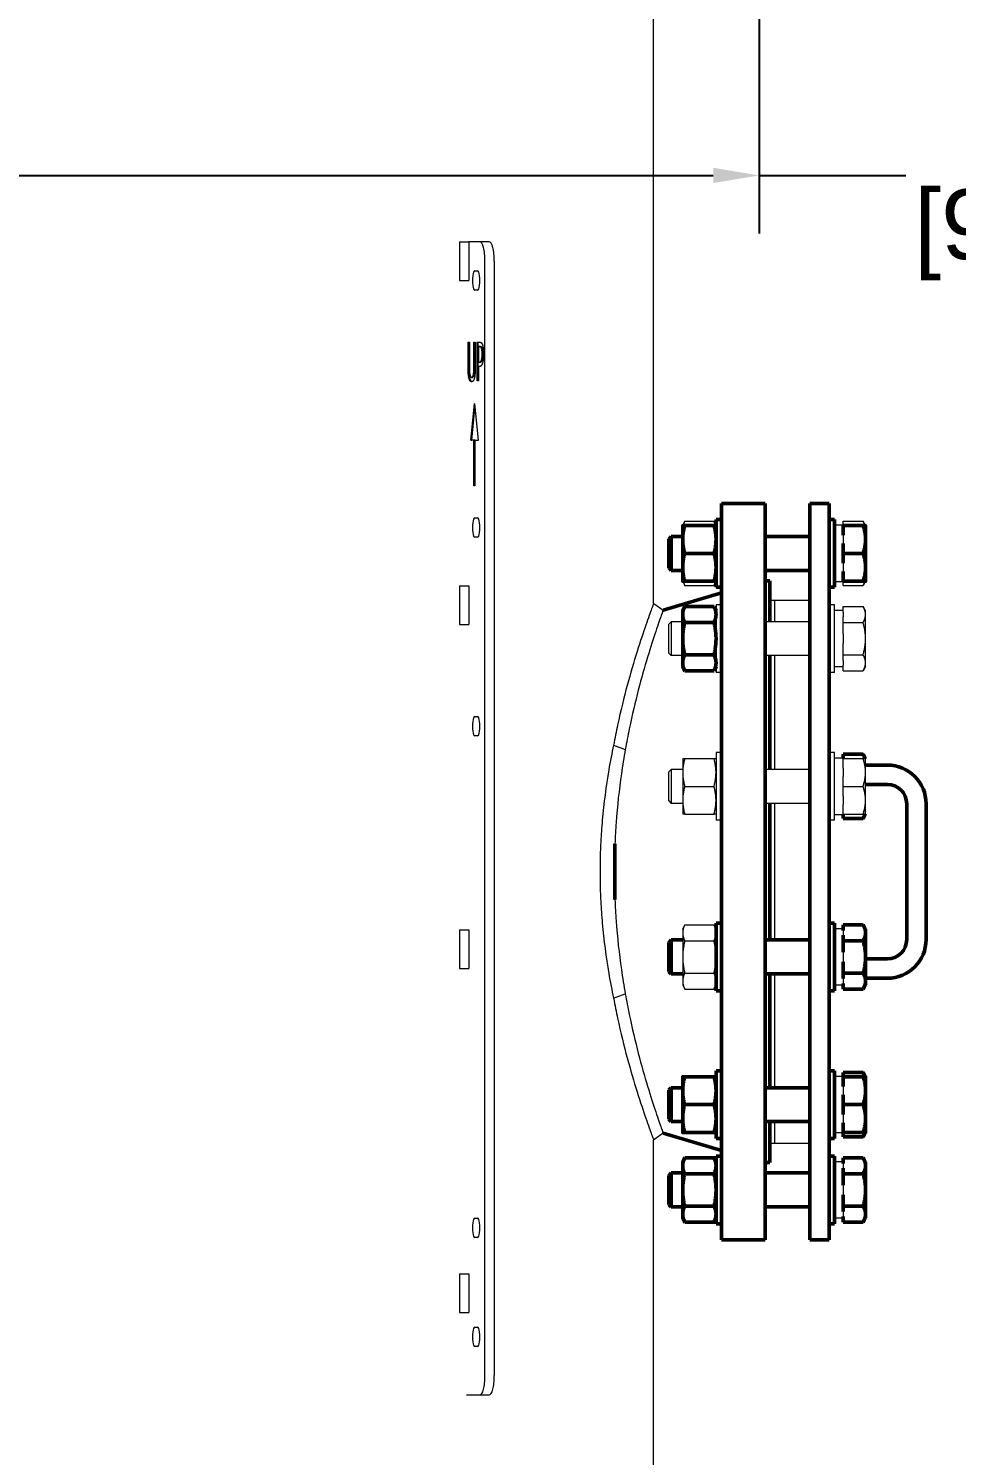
# Model space of a CAD drawing. Header units: inches. Extents: x 15 to 402, y 6 to 258.
# Drawn here: x 80.16 to 104.1, y 76.95 to 113.76 of the extents above; entities that cross this region are included whole.
import ezdxf

# ---------------------------------------------------------------- set-up
doc = ezdxf.new("R2010")
doc.units = ezdxf.units.IN
doc.header["$LTSCALE"] = 12
doc.header["$MEASUREMENT"] = 0
doc.layers.add('Dimension (ANSI)', color=7, linetype='Continuous', lineweight=25)
doc.layers.add('Visible (ANSI)', color=7, linetype='Continuous', lineweight=50)
doc.styles.add('MEMCOR Medium', font='arial.ttf')
doc.dimstyles.new('Default (ANSI)', dxfattribs={"dimscale": 12, "dimtxt": 0.15, "dimasz": 0.098425, "dimexe": 0.125, "dimexo": 0.0625, "dimgap": 0.031496, "dimtad": 0, "dimtih": 1, "dimtoh": 1, "dimdec": 4, "dimrnd": 1e-08, "dimzin": 3, "dimdsep": 46, "dimlunit": 5, "dimtxsty": 'MEMCOR Medium', "dimcen": 0.09, "dimdle": 0.393701, "dimclrd": 256, "dimclre": 256, "dimclrt": 256, "dimadec": 0, "dimazin": 1, "dimtfac": 0.8, "dimtofl": 0, "dimtmove": 0, "dimatfit": 3, "dimfxl": 1, "dimfrac": 1, "dimtolj": 1, "dimtzin": 4, "dimlwd": -1, "dimlwe": -1, "dimarcsym": 0})

# ---------------------------------------------------------------- blocks, each defined once
blk = doc.blocks.new('*D19')
at = {"layer": 'Defpoints', "color": 0, "transparency": 16777216}
for p in [(60.57, 120.644), (99.007, 120.644), (99.007, 109.975)]:
    blk.add_point(p, dxfattribs=at)
at = {"layer": 'Dimension (ANSI)', "transparency": 16777216}
for p, q in [((60.57, 119.894), (60.57, 108.475)), ((99.007, 119.894), (99.007, 108.475)), ((61.751, 109.975), (97.826, 109.975)), ((99.007, 109.975), (102.796, 109.975))]:
    blk.add_line(p, q, dxfattribs=at)
for points in [[(61.751, 110.172), (61.751, 109.778), (60.57, 109.975)], [(97.826, 110.172), (97.826, 109.778), (99.007, 109.975)]]:
    blk.add_solid(points, dxfattribs=at)
at = {"layer": 'Dimension (ANSI)', "transparency": 16777216, "char_height": 1.8, "attachment_point": 5, "style": 'MEMCOR Medium'}
for s, insert in [('\\A1; 38{\\H0.8x;\\S7#16;} in', (109.296, 111.815)), ('\\A1;[976.3 mm]', (109.296, 108.444))]:
    blk.add_mtext(s, dxfattribs=dict(at, insert=insert))

msp = doc.modelspace()

# ---------------------------------------------------------------- linework, layer by layer
at = {"layer": 'Visible (ANSI)', "linetype": 'Continuous', "lineweight": 18}
for p, q in [((96.28864, 98.9362), (96.28864, 114.26715)), ((91.27756, 108.26412), (91.52038, 108.26412)), ((91.27756, 108.26412), (91.27756, 107.26412)), ((91.80579, 108.26412), (91.52038, 108.26412)), ((91.52038, 108.26412), (91.52038, 107.26412)), ((92.04727, 108.26412), (91.80579, 108.26412)), ((91.67638, 107.51412), (91.74108, 107.51412)), ((91.9352, 79.01412), (91.9352, 107.76412)), ((92.17668, 107.76412), (92.17668, 79.01412)), ((91.27756, 107.26412), (91.52038, 107.26412)), ((91.74108, 107.01412), (91.67638, 107.01412)), ((91.4986, 105.04971), (91.4986, 105.67369)), ((91.4986, 105.67369), (91.53299, 105.67369)), ((91.52274, 105.04971), (91.52274, 105.67369)), ((91.53299, 105.67369), (91.53299, 105.04971)), ((91.6515, 105.67369), (91.68589, 105.67369)), ((91.6515, 105.04646), (91.6515, 105.67369)), ((91.67564, 105.04646), (91.67564, 105.67369)), ((91.68589, 105.67369), (91.68589, 105.04971)), ((91.73518, 104.67369), (91.73518, 105.67369)), ((91.73518, 105.67369), (91.8002, 105.67369)), ((91.75933, 104.67369), (91.75933, 105.67369)), ((91.7981, 105.55862), (91.76958, 105.55862)), ((91.76958, 105.55862), (91.76958, 105.15992)), ((91.7981, 105.55862), (91.82225, 105.55862)), ((91.76958, 105.15992), (91.79307, 105.15992)), ((91.76958, 105.04646), (91.76958, 104.67369)), ((91.79873, 105.04646), (91.76958, 105.04646)), ((91.79307, 105.15992), (91.81722, 105.15992)), ((91.84823, 105.21988), (91.87238, 105.21988)), ((91.59214, 104.76608), (91.61629, 104.76608)), ((91.76958, 104.67369), (91.73518, 104.67369)), ((91.57264, 103.14461), (91.66701, 104.08777)), ((91.59679, 103.14461), (91.6787, 103.96335)), ((91.66701, 104.08777), (91.75635, 103.13767)), ((91.6493, 103.14251), (91.57264, 103.14461)), ((91.57264, 103.14461), (91.59679, 103.14461)), ((91.67345, 103.14251), (91.59679, 103.14461)), ((91.64557, 101.96659), (91.6493, 103.14251)), ((91.6493, 103.14251), (91.67345, 103.14251)), ((91.66972, 101.96716), (91.67345, 103.14251)), ((91.67863, 103.14119), (91.67543, 101.96729)), ((91.67863, 103.14119), (91.70277, 103.14119)), ((91.75635, 103.13767), (91.67863, 103.14119)), ((91.75625, 103.13877), (91.70277, 103.14119)), ((91.67543, 101.96729), (91.64557, 101.96659)), ((91.67638, 101.13912), (91.74108, 101.13912)), ((97.0387, 100.94349), (97.09056, 101.05472)), ((97.09056, 101.05472), (97.84583, 101.05472)), ((97.8977, 100.94349), (97.84583, 101.05472)), ((101.17795, 100.95399), (100.95895, 100.95399)), ((101.17795, 100.95399), (101.17795, 101.05443)), ((101.17795, 101.05443), (101.69188, 101.05443)), ((101.17795, 100.95399), (101.17795, 100.94324)), ((101.75607, 100.94324), (101.69188, 101.05443)), ((91.74108, 100.63912), (91.67638, 100.63912)), ((101.17795, 100.69192), (101.17795, 100.47581)), ((101.17795, 99.97317), (101.17795, 99.75706)), ((91.27756, 99.38912), (91.52038, 99.38912)), ((91.27756, 99.38912), (91.27756, 98.38912)), ((91.52038, 99.38912), (91.52038, 98.38912)), ((97.0387, 99.50549), (97.09056, 99.39426)), ((97.09056, 99.39426), (97.84583, 99.39426)), ((97.8977, 99.50549), (97.84583, 99.39426)), ((101.17795, 99.49499), (100.95895, 99.49499)), ((101.17795, 99.50574), (101.17795, 99.49499)), ((101.17795, 99.39455), (101.17795, 99.49499)), ((101.17795, 99.39455), (101.69188, 99.39455)), ((101.75607, 99.50574), (101.69188, 99.39455)), ((97.8977, 98.89953), (97.8977, 97.14953)), ((98.03832, 98.89953), (97.8977, 98.89953)), ((99.28832, 99.01412), (99.41832, 99.01412)), ((99.41832, 98.46203), (99.41832, 99.01412)), ((99.41832, 98.46203), (99.41832, 99.01412)), ((99.41832, 99.01412), (100.31832, 99.01412)), ((100.95895, 98.89953), (100.81832, 98.89953)), ((100.95895, 97.14953), (100.95895, 98.89953)), ((101.17795, 98.75403), (100.95895, 98.75403)), ((101.17795, 98.70937), (101.17795, 98.85447)), ((101.17795, 98.85447), (101.69188, 98.85447)), ((101.17795, 98.70937), (101.17795, 98.5846)), ((101.75607, 98.74328), (101.69188, 98.85447)), ((101.75607, 98.64699), (101.75607, 98.74328)), ((91.27756, 98.38912), (91.52038, 98.38912)), ((96.67795, 98.39588), (96.7441, 98.46203)), ((96.67795, 97.65318), (96.67795, 98.39588)), ((96.7441, 98.46203), (96.7441, 97.58703)), ((97.0387, 98.46203), (96.7441, 98.46203)), ((100.31832, 98.46203), (99.16332, 98.46203)), ((101.17795, 98.4395), (101.17795, 98.5846)), ((101.17795, 98.1493), (101.17795, 98.4395)), ((101.17795, 98.4395), (101.69188, 98.4395)), ((101.75607, 98.02453), (101.75607, 98.64699)), ((101.17795, 98.1493), (101.17795, 97.89976)), ((101.75607, 97.40207), (101.75607, 98.02453)), ((96.67795, 97.65318), (96.7441, 97.58703)), ((97.0387, 97.58703), (96.7441, 97.58703)), ((100.31832, 97.58703), (99.16332, 97.58703)), ((99.41832, 94.65158), (99.41832, 97.58703)), ((99.41832, 94.65158), (99.41832, 97.58703)), ((101.17795, 97.60956), (101.17795, 97.89976)), ((101.17795, 97.46446), (101.17795, 97.60956)), ((101.17795, 97.60956), (101.69188, 97.60956)), ((101.17795, 97.29503), (100.95895, 97.29503)), ((101.17795, 97.46446), (101.17795, 97.33969)), ((101.17795, 97.19459), (101.17795, 97.33969)), ((101.17795, 97.19459), (101.69188, 97.19459)), ((101.75607, 97.30578), (101.69188, 97.19459)), ((101.75607, 97.30578), (101.75607, 97.40207)), ((98.03832, 97.14953), (97.8977, 97.14953)), ((100.95895, 97.14953), (100.81832, 97.14953)), ((91.67638, 96.01412), (91.74108, 96.01412)), ((91.74108, 95.51412), (91.67638, 95.51412)), ((95.25346, 95.28098), (95.55599, 95.16186)), ((97.8977, 95.08908), (97.8977, 93.33908)), ((98.03832, 95.08908), (97.8977, 95.08908)), ((100.95895, 95.08908), (100.81832, 95.08908)), ((100.95895, 93.33908), (100.95895, 95.08908)), ((96.67795, 94.58543), (96.7441, 94.65158)), ((96.7441, 94.65158), (96.7441, 93.77658)), ((97.0387, 94.65158), (96.7441, 94.65158)), ((97.0387, 94.93308), (97.0387, 94.57358)), ((97.09056, 94.93308), (97.84583, 94.93308)), ((100.31832, 94.65158), (99.16332, 94.65158)), ((101.17795, 94.94358), (100.95895, 94.94358)), ((101.17795, 94.94358), (101.17795, 94.93283)), ((101.17795, 94.68152), (101.17795, 94.93283)), ((101.17795, 94.93283), (101.69188, 94.93283)), ((101.17795, 94.68152), (101.17795, 94.4654)), ((101.75607, 94.57346), (101.75607, 94.93283)), ((96.67795, 93.84273), (96.67795, 94.58543)), ((97.0387, 94.57358), (97.0387, 93.85458)), ((101.17795, 94.21408), (101.17795, 94.4654)), ((101.75607, 93.85471), (101.75607, 94.57346)), ((97.09056, 94.21408), (97.84583, 94.21408)), ((101.17795, 93.96277), (101.17795, 94.21408)), ((101.17795, 94.21408), (101.69188, 94.21408)), ((101.17795, 93.96277), (101.17795, 93.74665)), ((96.67795, 93.84273), (96.7441, 93.77658)), ((97.0387, 93.77658), (96.7441, 93.77658)), ((97.0387, 93.85458), (97.0387, 93.49508)), ((100.31832, 93.77658), (99.16332, 93.77658)), ((99.41832, 90.25166), (99.41832, 93.77658)), ((99.41832, 90.25166), (99.41832, 93.77658)), ((101.17795, 93.49533), (101.17795, 93.74665)), ((101.75607, 93.49533), (101.75607, 93.85471)), ((97.09056, 93.49508), (97.84583, 93.49508)), ((98.03832, 93.33908), (97.8977, 93.33908)), ((100.95895, 93.33908), (100.81832, 93.33908)), ((101.17795, 93.48458), (100.95895, 93.48458)), ((101.17795, 93.49533), (101.17795, 93.48458)), ((101.17795, 93.49533), (101.69188, 93.49533)), ((97.0387, 90.53316), (97.09056, 90.64439)), ((97.09056, 90.64439), (97.84583, 90.64439)), ((97.8977, 90.53316), (97.84583, 90.64439)), ((91.27756, 90.51412), (91.52038, 90.51412)), ((91.27756, 90.51412), (91.27756, 89.51412)), ((91.52038, 90.51412), (91.52038, 89.51412)), ((97.0387, 90.53316), (97.0387, 90.43683)), ((97.0387, 90.43683), (97.0387, 89.81416)), ((97.09056, 90.22927), (97.84583, 90.22927)), ((101.17795, 90.54366), (100.95895, 90.54366)), ((101.17795, 90.499), (101.17795, 90.37423)), ((101.17795, 89.93893), (101.17795, 89.68939)), ((91.27756, 89.51412), (91.52038, 89.51412)), ((97.0387, 89.81416), (97.0387, 89.19149)), ((97.0387, 89.19149), (97.0387, 89.09516)), ((97.0387, 89.09516), (97.09056, 88.98393)), ((97.09056, 89.39905), (97.84583, 89.39905)), ((97.8977, 89.09516), (97.84583, 88.98393)), ((99.41832, 86.44121), (99.41832, 89.37666)), ((99.41832, 86.44121), (99.41832, 89.37666)), ((101.17795, 89.08466), (100.95895, 89.08466)), ((101.17795, 89.25409), (101.17795, 89.12932)), ((95.25346, 88.74727), (95.55599, 88.86638)), ((97.09056, 88.98393), (97.84583, 88.98393)), ((101.17795, 86.73321), (100.95895, 86.73321)), ((101.17795, 86.73321), (101.17795, 86.72246)), ((101.17795, 86.47115), (101.17795, 86.25503)), ((99.41832, 85.01412), (99.41832, 85.56621)), ((99.41832, 85.01412), (99.41832, 85.56621)), ((101.17795, 85.7524), (101.17795, 85.53628)), ((96.28864, 65.50445), (96.28864, 85.09204)), ((101.17795, 85.27421), (100.95895, 85.27421)), ((101.17795, 85.28496), (101.17795, 85.27421)), ((99.28832, 85.01412), (99.41832, 85.01412)), ((99.41832, 85.01412), (100.31832, 85.01412)), ((101.17795, 84.53325), (101.1142, 84.53325)), ((101.17795, 84.4886), (101.17795, 84.36382)), ((101.17795, 83.92853), (101.17795, 83.67898)), ((101.17795, 83.24368), (101.17795, 83.11891)), ((91.67638, 83.07662), (91.74108, 83.07662)), ((101.17795, 83.07425), (100.95895, 83.07425)), ((91.74108, 82.57662), (91.67638, 82.57662)), ((91.27756, 81.63912), (91.52038, 81.63912)), ((91.27756, 81.63912), (91.27756, 80.63912)), ((91.52038, 81.63912), (91.52038, 80.63912)), ((91.27756, 80.63912), (91.52038, 80.63912)), ((91.67638, 80.26412), (91.74108, 80.26412)), ((91.74108, 79.76412), (91.67638, 79.76412)), ((91.45568, 78.51412), (91.80579, 78.51412)), ((91.80579, 78.51412), (92.04727, 78.51412))]:
    msp.add_line(p, q, dxfattribs=at)
at = {"layer": 'Visible (ANSI)'}
for p, q in [((98.03832, 82.51412), (98.03832, 101.51412)), ((98.03832, 101.51412), (99.16332, 101.51412)), ((99.16332, 82.51412), (99.16332, 101.51412)), ((100.31832, 101.51412), (100.31832, 82.51412)), ((100.81832, 101.51412), (100.31832, 101.51412)), ((100.81832, 82.51412), (100.81832, 101.51412)), ((97.0387, 100.94349), (97.0387, 100.58399)), ((97.09056, 100.94349), (97.84583, 100.94349)), ((97.8977, 101.09949), (97.8977, 99.34949)), ((98.03832, 101.09949), (97.8977, 101.09949)), ((100.95895, 101.09949), (100.81832, 101.09949)), ((100.95895, 99.34949), (100.95895, 101.09949)), ((101.17795, 100.69192), (101.17795, 100.94324)), ((101.17795, 100.94324), (101.69188, 100.94324)), ((101.75607, 100.58387), (101.75607, 100.94324)), ((96.67795, 100.59584), (96.7441, 100.66199)), ((96.67795, 99.85314), (96.67795, 100.59584)), ((96.7441, 100.66199), (96.7441, 99.78699)), ((97.0387, 100.66199), (96.7441, 100.66199)), ((97.0387, 100.58399), (97.0387, 99.86499)), ((100.31832, 100.66199), (99.16332, 100.66199)), ((101.75607, 99.86512), (101.75607, 100.58387)), ((97.09056, 100.22449), (97.84583, 100.22449)), ((101.17795, 100.22449), (101.17795, 100.47581)), ((101.17795, 99.97317), (101.17795, 100.22449)), ((101.17795, 100.22449), (101.69188, 100.22449)), ((96.67795, 99.85314), (96.7441, 99.78699)), ((97.0387, 99.78699), (96.7441, 99.78699)), ((97.0387, 99.86499), (97.0387, 99.50549)), ((100.31832, 99.78699), (99.16332, 99.78699)), ((101.17795, 99.50574), (101.17795, 99.75706)), ((101.75607, 99.50574), (101.75607, 99.86512)), ((97.09056, 99.50549), (97.84583, 99.50549)), ((99.16332, 99.51412), (99.28832, 99.51412)), ((99.28832, 98.46203), (99.28832, 99.51412)), ((101.17795, 99.50574), (101.69188, 99.50574)), ((96.53256, 98.75787), (98.03832, 99.20412)), ((98.03832, 99.34949), (97.8977, 99.34949)), ((100.95895, 99.34949), (100.81832, 99.34949)), ((97.0387, 98.74353), (97.09056, 98.85476)), ((97.0387, 98.74353), (97.0387, 98.6472)), ((97.09056, 98.85476), (97.84583, 98.85476)), ((97.8977, 98.74353), (97.84583, 98.85476)), ((97.0387, 98.6472), (97.0387, 98.02453)), ((97.09056, 98.43964), (97.84583, 98.43964)), ((97.0387, 98.02453), (97.0387, 97.40186)), ((97.09056, 97.60941), (97.84583, 97.60941)), ((99.28832, 94.65158), (99.28832, 97.58703)), ((97.0387, 97.40186), (97.0387, 97.30553)), ((97.0387, 97.30553), (97.09056, 97.1943)), ((97.09056, 97.1943), (97.84583, 97.1943)), ((97.8977, 97.30553), (97.84583, 97.1943)), ((101.17795, 94.94358), (101.17795, 95.04402)), ((101.17795, 95.04402), (101.69188, 95.04402)), ((101.75607, 94.93283), (101.69188, 95.04402)), ((102.31832, 94.76412), (101.75607, 94.76412)), ((102.31832, 94.26412), (101.75607, 94.26412)), ((99.28832, 90.25166), (99.28832, 93.77658)), ((102.81832, 90.26412), (102.81832, 93.76412)), ((103.31832, 90.26412), (103.31832, 93.76412)), ((101.17795, 93.38414), (101.17795, 93.48458)), ((101.17795, 93.38414), (101.69188, 93.38414)), ((101.75607, 93.49533), (101.69188, 93.38414)), ((95.28832, 91.29214), (95.28832, 92.7361)), ((97.8977, 90.68916), (97.8977, 88.93916)), ((98.03832, 90.68916), (97.8977, 90.68916)), ((100.95895, 90.68916), (100.81832, 90.68916)), ((100.95895, 88.93916), (100.95895, 90.68916)), ((101.17795, 90.499), (101.17795, 90.6441)), ((101.17795, 90.6441), (101.69188, 90.6441)), ((101.75607, 90.53291), (101.69188, 90.6441)), ((96.67795, 90.18551), (96.7441, 90.25166)), ((96.67795, 89.44281), (96.67795, 90.18551)), ((96.7441, 90.25166), (96.7441, 89.37666)), ((97.0387, 90.25166), (96.7441, 90.25166)), ((100.31832, 90.25166), (99.16332, 90.25166)), ((101.17795, 90.22913), (101.17795, 90.37423)), ((101.17795, 89.93893), (101.17795, 90.22913)), ((101.17795, 90.22913), (101.69188, 90.22913)), ((101.75607, 90.43662), (101.75607, 90.53291)), ((101.75607, 89.81416), (101.75607, 90.43662)), ((101.17795, 89.39919), (101.17795, 89.68939)), ((101.75607, 89.1917), (101.75607, 89.81416)), ((101.75607, 89.76412), (102.31832, 89.76412)), ((96.67795, 89.44281), (96.7441, 89.37666)), ((97.0387, 89.37666), (96.7441, 89.37666)), ((100.31832, 89.37666), (99.16332, 89.37666)), ((99.28832, 86.44121), (99.28832, 89.37666)), ((101.17795, 89.25409), (101.17795, 89.39919)), ((101.17795, 89.39919), (101.69188, 89.39919)), ((101.17795, 88.98422), (101.17795, 89.12932)), ((101.75607, 89.09541), (101.69188, 88.98422)), ((101.75607, 89.26412), (102.31832, 89.26412)), ((101.75607, 89.09541), (101.75607, 89.1917)), ((98.03832, 88.93916), (97.8977, 88.93916)), ((100.95895, 88.93916), (100.81832, 88.93916)), ((101.17795, 88.98422), (101.69188, 88.98422)), ((97.8977, 86.87871), (97.8977, 85.12871)), ((98.03832, 86.87871), (97.8977, 86.87871)), ((100.95895, 86.87871), (100.81832, 86.87871)), ((100.95895, 85.12871), (100.95895, 86.87871)), ((97.0387, 86.72271), (97.0387, 86.36321)), ((97.09056, 86.72271), (97.84583, 86.72271)), ((101.17795, 86.73321), (101.17795, 86.83366)), ((101.17795, 86.83366), (101.69188, 86.83366)), ((101.17795, 86.47115), (101.17795, 86.72246)), ((101.17795, 86.72246), (101.69188, 86.72246)), ((101.75607, 86.72246), (101.69188, 86.83366)), ((101.75607, 86.36309), (101.75607, 86.72246)), ((96.67795, 86.37506), (96.7441, 86.44121)), ((96.67795, 85.63236), (96.67795, 86.37506)), ((96.7441, 86.44121), (96.7441, 85.56621)), ((97.0387, 86.44121), (96.7441, 86.44121)), ((97.0387, 86.36321), (97.0387, 85.64421)), ((100.31832, 86.44121), (99.16332, 86.44121)), ((101.17795, 86.00371), (101.17795, 86.25503)), ((101.75607, 85.64434), (101.75607, 86.36309)), ((97.09056, 86.00371), (97.84583, 86.00371)), ((101.17795, 85.7524), (101.17795, 86.00371)), ((101.17795, 86.00371), (101.69188, 86.00371)), ((96.67795, 85.63236), (96.7441, 85.56621)), ((97.0387, 85.56621), (96.7441, 85.56621)), ((97.0387, 85.64421), (97.0387, 85.28471)), ((100.31832, 85.56621), (99.16332, 85.56621)), ((99.28832, 84.51412), (99.28832, 85.56621)), ((101.17795, 85.28496), (101.17795, 85.53628)), ((101.75607, 85.28496), (101.75607, 85.64434)), ((96.53256, 85.27038), (98.03832, 84.82412)), ((97.09056, 85.28471), (97.84583, 85.28471)), ((98.03832, 85.12871), (97.8977, 85.12871)), ((100.95895, 85.12871), (100.81832, 85.12871)), ((101.17795, 85.28496), (101.69188, 85.28496)), ((101.17795, 85.17377), (101.17795, 85.27421)), ((101.17795, 85.17377), (101.69188, 85.17377)), ((101.75607, 85.28496), (101.69188, 85.17377)), ((97.8977, 84.67875), (97.8977, 82.92875)), ((98.03832, 84.67875), (97.8977, 84.67875)), ((100.95895, 84.67875), (100.81832, 84.67875)), ((100.95895, 82.92875), (100.95895, 84.67875)), ((97.0387, 84.52275), (97.09056, 84.63398)), ((97.0387, 84.52275), (97.0387, 84.42642)), ((97.0387, 84.42642), (97.0387, 83.80375)), ((97.09056, 84.63398), (97.84583, 84.63398)), ((97.8977, 84.52275), (97.84583, 84.63398)), ((99.16332, 84.51412), (99.28832, 84.51412)), ((101.17795, 84.4886), (101.17795, 84.63369)), ((101.17795, 84.63369), (101.69188, 84.63369)), ((101.17795, 84.21872), (101.17795, 84.36382)), ((101.75607, 84.5225), (101.69188, 84.63369)), ((101.75607, 84.42621), (101.75607, 84.5225)), ((101.75607, 83.80375), (101.75607, 84.42621)), ((96.67795, 84.1751), (96.7441, 84.24125)), ((96.67795, 83.4324), (96.67795, 84.1751)), ((96.7441, 84.24125), (96.7441, 83.36625)), ((97.0387, 84.24125), (96.7441, 84.24125)), ((97.09056, 84.21887), (97.84583, 84.21887)), ((100.31832, 84.24125), (99.16332, 84.24125)), ((101.17795, 83.92853), (101.17795, 84.21872)), ((101.17795, 84.21872), (101.69188, 84.21872)), ((97.0387, 83.80375), (97.0387, 83.18108)), ((101.17795, 83.38878), (101.17795, 83.67898)), ((101.75607, 83.1813), (101.75607, 83.80375)), ((96.67795, 83.4324), (96.7441, 83.36625)), ((97.0387, 83.36625), (96.7441, 83.36625)), ((97.09056, 83.38864), (97.84583, 83.38864)), ((100.31832, 83.36625), (99.16332, 83.36625)), ((101.17795, 83.24368), (101.17795, 83.38878)), ((101.17795, 83.38878), (101.69188, 83.38878)), ((97.0387, 83.18108), (97.0387, 83.08475)), ((97.0387, 83.08475), (97.09056, 82.97352)), ((97.09056, 82.97352), (97.84583, 82.97352)), ((97.8977, 83.08475), (97.84583, 82.97352)), ((98.03832, 82.92875), (97.8977, 82.92875)), ((100.95895, 82.92875), (100.81832, 82.92875)), ((101.17795, 82.97381), (101.17795, 83.11891)), ((101.17795, 82.97381), (101.69188, 82.97381)), ((101.75607, 83.085), (101.69188, 82.97381)), ((101.75607, 83.085), (101.75607, 83.1813)), ((98.03832, 82.51412), (99.16332, 82.51412)), ((100.81832, 82.51412), (100.31832, 82.51412))]:
    msp.add_line(p, q, dxfattribs=at)
for centre, radius, start, end in [((102.31832, 93.76412), 1, 0, 90), ((102.31832, 93.76412), 0.5, 0, 90), ((102.31832, 90.26412), 1, 270, 0), ((102.31832, 90.26412), 0.5, 270, 0)]:
    msp.add_arc(centre, radius, start, end, dxfattribs=at)
at = {"layer": 'Visible (ANSI)', "linetype": 'Continuous', "lineweight": 18}
for centre, major_axis, ratio, start_param, end_param in [((91.80579, 107.76412), (0, 0.5), 0.25881905, 4.71238898, 6.28318531), ((92.04727, 107.76412), (0, 0.5), 0.25881905, 4.71238898, 6.28318531), ((91.67638, 107.26412), (0, -0.25), 0.25881905, 3.14159265, 6.28318531), ((91.74108, 107.26412), (0, 0.25), 0.25881905, 3.14159265, 6.28318531), ((91.67638, 100.88912), (0, -0.25), 0.25881905, 3.14159265, 6.28318531), ((91.74108, 100.88912), (0, 0.25), 0.25881905, 3.14159265, 6.28318531), ((91.67638, 95.76412), (0, -0.25), 0.25881905, 3.14159265, 6.28318531), ((91.74108, 95.76412), (0, 0.25), 0.25881905, 3.14159265, 6.28318531), ((101.1142, 83.80375), (-4.1372, 0), 0.17632698, 4.71238898, 4.7499235), ((91.67638, 82.82662), (0, -0.25), 0.25881905, 3.14159265, 6.28318531), ((91.74108, 82.82662), (0, 0.25), 0.25881905, 3.14159265, 6.28318531), ((91.67638, 80.01412), (0, -0.25), 0.25881905, 3.14159265, 6.28318531), ((91.74108, 80.01412), (0, 0.25), 0.25881905, 3.14159265, 6.28318531), ((91.80579, 79.01412), (0, -0.5), 0.25881905, 0, 1.57079633), ((92.04727, 79.01412), (0, -0.5), 0.25881905, 0, 1.57079633)]:
    msp.add_ellipse(centre, major_axis=major_axis, ratio=ratio, start_param=start_param, end_param=end_param, dxfattribs=at)
for points, degree in [([(91.8002, 105.67369), (91.82327, 105.67369), (91.85557, 105.64452), (91.86795, 105.61129)], 2), ([(91.84425, 105.52053), (91.83607, 105.5416), (91.81425, 105.55862), (91.7981, 105.55862)], 2), ([(91.86291, 105.36818), (91.86291, 105.42005), (91.85369, 105.49622), (91.84425, 105.52053)], 2), ([(91.84823, 105.21988), (91.85599, 105.24987), (91.86291, 105.32037), (91.86291, 105.36818)], 2), ([(91.86795, 105.61129), (91.88242, 105.57321), (91.89878, 105.4557), (91.89878, 105.37223)], 2), ([(91.89878, 105.37223), (91.89878, 105.3074), (91.88682, 105.19071), (91.87613, 105.15019)], 2), ([(91.52335, 104.74501), (91.50971, 104.79687), (91.4986, 104.94274), (91.4986, 105.04971)], 2), ([(91.53299, 105.04971), (91.53299, 104.98001), (91.53761, 104.88601), (91.54411, 104.84792)], 2), ([(91.64038, 104.84792), (91.64688, 104.88601), (91.6515, 104.9792), (91.6515, 105.04646)], 2), ([(91.68589, 105.04971), (91.68589, 104.94517), (91.67499, 104.79606), (91.66114, 104.74501)], 2), ([(91.79307, 105.15992), (91.81404, 105.15992), (91.83984, 105.18585), (91.84823, 105.21988)], 2), ([(91.87613, 105.15019), (91.8627, 105.09914), (91.82642, 105.04646), (91.79873, 105.04646)], 2), ([(91.59214, 104.65262), (91.56928, 104.65262), (91.5353, 104.69881), (91.52335, 104.74501)], 2), ([(91.54411, 104.84792), (91.55103, 104.8074), (91.57494, 104.76608), (91.59214, 104.76608)], 2), ([(91.59214, 104.76608), (91.60829, 104.76608), (91.63346, 104.8074), (91.64038, 104.84792)], 2), ([(91.66114, 104.74501), (91.64877, 104.698), (91.61605, 104.65262), (91.59214, 104.65262)], 2), ([(96.28864, 98.9362), (96.36994, 98.87676), (96.45125, 98.81731), (96.53256, 98.75787)], 3), ([(96.53256, 85.27038), (96.45125, 85.21093), (96.36994, 85.15149), (96.28864, 85.09204)], 3)]:
    msp.add_open_spline(points, degree=degree, dxfattribs=at)
for points, knots in [([(91.8684, 105.52053), (91.861, 105.53957), (91.85354, 105.54681), (91.84076, 105.55678), (91.83093, 105.55862), (91.82225, 105.55862)], [-0.38189383, -0.38189383, -0.38189383, -0.38189383, -0.255461127, -0.255461127, 0, 0, 0, 0]), ([(91.88706, 105.36818), (91.88706, 105.38846), (91.88653, 105.40893), (91.88365, 105.45128), (91.88141, 105.46724), (91.87663, 105.49497), (91.87284, 105.50908), (91.8684, 105.52053)], [-0.337279569, -0.337279569, -0.337279569, -0.337279569, -0.253916557, -0.253916557, -0.157342525, -0.157342525, 0, 0, 0, 0]), ([(91.87238, 105.21988), (91.87486, 105.22948), (91.87712, 105.23988), (91.88115, 105.26329), (91.88257, 105.27466), (91.88617, 105.31131), (91.88706, 105.3402), (91.88706, 105.36818)], [-0.377899074, -0.377899074, -0.377899074, -0.377899074, -0.298395577, -0.298395577, -0.213230014, -0.213230014, 0, 0, 0, 0]), ([(91.54749, 104.74501), (91.54299, 104.76213), (91.53911, 104.78115), (91.53261, 104.82342), (91.53011, 104.84606), (91.52596, 104.90054), (91.52274, 104.9547), (91.52274, 105.04971)], [-1.83487294, -1.83487294, -1.83487294, -1.83487294, -1.2832116, -1.2832116, -0.72393044, -0.72393044, 0, 0, 0, 0]), ([(91.66453, 104.84792), (91.66895, 104.87381), (91.67183, 104.90215), (91.67412, 104.94836), (91.67564, 104.98269), (91.67564, 105.04646)], [-1.42536624, -1.42536624, -1.42536624, -1.42536624, -0.48598408, -0.48598408, 0, 0, 0, 0]), ([(91.81722, 105.15992), (91.82513, 105.15992), (91.83363, 105.1613), (91.85038, 105.17051), (91.85558, 105.1776), (91.86408, 105.19235), (91.86855, 105.20436), (91.87238, 105.21988)], [-0.372028077, -0.372028077, -0.372028077, -0.372028077, -0.274279003, -0.274279003, -0.163348537, -0.163348537, 0, 0, 0, 0]), ([(91.60449, 104.65427), (91.60024, 104.6555), (91.59602, 104.65747), (91.58479, 104.66515), (91.57792, 104.67253), (91.56236, 104.69812), (91.55437, 104.71843), (91.54749, 104.74501)], [-0.622564013, -0.622564013, -0.622564013, -0.622564013, -0.497865325, -0.497865325, -0.286365354, -0.286365354, 0, 0, 0, 0]), ([(91.61629, 104.76608), (91.62315, 104.76608), (91.63003, 104.76888), (91.64077, 104.77992), (91.64708, 104.7878), (91.65772, 104.81561), (91.66151, 104.83028), (91.66453, 104.84792)], [-0.729908788, -0.729908788, -0.729908788, -0.729908788, -0.378375556, -0.378375556, -0.16104957, -0.16104957, 0, 0, 0, 0]), ([(96.28864, 98.9362), (96.28864, 98.9362), (96.28441, 98.92489), (96.26712, 98.87837), (96.25407, 98.84317), (96.20212, 98.7015), (96.15017, 98.55848), (96.02075, 98.18536), (95.94329, 97.95493), (95.77801, 97.42842), (95.69035, 97.1323), (95.52308, 96.51248), (95.43738, 96.16757), (95.32117, 95.62841), (95.28646, 95.45697), (95.25346, 95.28098)], [-26.03374648, -26.03374648, -26.03374648, -26.03374648, -24.39499248, -24.39499248, -22.75623847, -22.75623847, -19.47873046, -19.47873046, -16.20122244, -16.20122244, -12.92371443, -12.92371443, -9.69278582, -9.69278582, -8.25702778, -8.25702778, -8.25702778, -8.25702778]), ([(96.53256, 98.75787), (96.53256, 98.75787), (96.51642, 98.71344), (96.45158, 98.53003), (96.40292, 98.39109), (96.28168, 98.02839), (96.2091, 97.80429), (96.05423, 97.29197), (95.97209, 97.00371), (95.81531, 96.39986), (95.73498, 96.06364), (95.62367, 95.52628), (95.5889, 95.34654), (95.55599, 95.16186)], [-25.36871574, -25.36871574, -25.36871574, -25.36871574, -22.17587419, -22.17587419, -18.98303265, -18.98303265, -15.7901911, -15.7901911, -12.59734955, -12.59734955, -9.44801216, -9.44801216, -7.94712146, -7.94712146, -7.94712146, -7.94712146]), ([(95.25346, 95.28098), (95.20957, 95.07317), (95.16813, 94.85798), (95.05908, 94.22016), (95.00118, 93.7825), (94.94627, 93.15404), (94.93337, 92.96737), (94.92393, 92.7811)], [4.88004244, 4.88004244, 4.88004244, 4.88004244, 6.63427805, 6.63427805, 9.95141708, 9.95141708, 11.34361751, 11.34361751, 11.34361751, 11.34361751]), ([(95.55599, 95.16186), (95.5199, 94.95893), (95.48606, 94.75002), (95.39696, 94.12947), (95.35032, 93.70581), (95.30621, 93.09882), (95.29583, 92.91702), (95.28832, 92.7361)], [-7.94712146, -7.94712146, -7.94712146, -7.94712146, -6.29867478, -6.29867478, -3.14933739, -3.14933739, -1.8061705, -1.8061705, -1.8061705, -1.8061705]), ([(94.92393, 92.7811), (94.92212, 92.74546), (94.92044, 92.70984), (94.90922, 92.45256), (94.90448, 92.23178), (94.90448, 91.79646), (94.90922, 91.57569), (94.92044, 91.31841), (94.92212, 91.28278), (94.92393, 91.24714)], [11.34361751, 11.34361751, 11.34361751, 11.34361751, 11.60998659, 11.60998659, 13.26855611, 13.26855611, 14.92712562, 14.92712562, 15.1934947, 15.1934947, 15.1934947, 15.1934947]), ([(95.28832, 92.7361), (95.27693, 92.49157), (95.2715, 92.24927), (95.2715, 91.77897), (95.27693, 91.53668), (95.28832, 91.29214)], [-11.06791083, -11.06791083, -11.06791083, -11.06791083, -9.27604877, -9.27604877, -7.4841867, -7.4841867, -7.4841867, -7.4841867]), ([(95.28832, 91.29214), (95.29583, 91.11123), (95.30621, 90.92942), (95.35032, 90.32244), (95.39696, 89.89877), (95.48606, 89.27822), (95.5199, 89.06931), (95.55599, 88.86638)], [-99.66869246, -99.66869246, -99.66869246, -99.66869246, -98.32552557, -98.32552557, -95.17618818, -95.17618818, -93.52774149, -93.52774149, -93.52774149, -93.52774149]), ([(94.92393, 91.24714), (94.93337, 91.06087), (94.94627, 90.8742), (95.00118, 90.24574), (95.05908, 89.80809), (95.16813, 89.17027), (95.20957, 88.95508), (95.25346, 88.74727)], [15.1934947, 15.1934947, 15.1934947, 15.1934947, 16.58569513, 16.58569513, 19.90283416, 19.90283416, 21.65706977, 21.65706977, 21.65706977, 21.65706977]), ([(95.25346, 88.74727), (95.28646, 88.57127), (95.32117, 88.39983), (95.43738, 87.86068), (95.52308, 87.51577), (95.69035, 86.89594), (95.77801, 86.59982), (95.94329, 86.07331), (96.02075, 85.84289), (96.15017, 85.46977), (96.20212, 85.32674), (96.25407, 85.18507), (96.26712, 85.14987), (96.28441, 85.10336), (96.28864, 85.09204), (96.28864, 85.09204)], [-95.87795815, -95.87795815, -95.87795815, -95.87795815, -94.44220012, -94.44220012, -91.21127151, -91.21127151, -87.93376349, -87.93376349, -84.65625548, -84.65625548, -81.37874747, -81.37874747, -79.73999346, -79.73999346, -78.10123946, -78.10123946, -78.10123946, -78.10123946]), ([(95.55599, 88.86638), (95.5889, 88.6817), (95.62367, 88.50197), (95.73498, 87.9646), (95.81531, 87.62839), (95.97209, 87.02454), (96.05423, 86.73628), (96.2091, 86.22395), (96.28168, 85.99986), (96.40292, 85.63715), (96.45158, 85.49822), (96.51642, 85.3148), (96.53256, 85.27038), (96.53256, 85.27038)], [-93.52774149, -93.52774149, -93.52774149, -93.52774149, -92.02685079, -92.02685079, -88.8775134, -88.8775134, -85.68467186, -85.68467186, -82.49183031, -82.49183031, -79.29898876, -79.29898876, -76.10614722, -76.10614722, -76.10614722, -76.10614722])]:
    msp.add_open_spline(points, degree=3, knots=knots, dxfattribs=at)
at = {"layer": 'Visible (ANSI)'}
for points, weights in [([(97.0387, 100.94349), (97.0387, 100.94349), (97.09056, 100.94349)], [1, 1.0379548493, 1]), ([(97.09056, 100.94349), (97.0387, 100.75084), (97.0387, 100.58399)], [1, 1.0379548493, 1]), ([(97.8977, 100.58399), (97.8977, 100.75084), (97.84583, 100.94349)], [1, 1.0379548493, 1]), ([(97.84583, 100.94349), (97.8977, 100.94349), (97.8977, 100.94349)], [1, 1.0379548493, 1]), ([(101.69188, 100.94324), (101.75607, 100.94324), (101.75607, 100.94324)], [1.01001874936, 1.04314139574, 1]), ([(101.75607, 100.58387), (101.75607, 100.75065), (101.69188, 100.94324)], [1, 1.04314139574, 1.01001874936]), ([(97.0387, 100.58399), (97.0387, 100.41715), (97.09056, 100.22449)], [1, 1.0379548493, 1]), ([(97.84583, 100.22449), (97.8977, 100.41715), (97.8977, 100.58399)], [1, 1.0379548493, 1]), ([(101.69188, 100.22449), (101.75607, 100.41708), (101.75607, 100.58387)], [1.01001874936, 1.04314139574, 1]), ([(97.09056, 100.22449), (97.0387, 100.03184), (97.0387, 99.86499)], [1, 1.0379548493, 1]), ([(97.8977, 99.86499), (97.8977, 100.03184), (97.84583, 100.22449)], [1, 1.0379548493, 1]), ([(101.75607, 99.86512), (101.75607, 100.0319), (101.69188, 100.22449)], [1, 1.04314139574, 1.01001874936]), ([(97.0387, 99.86499), (97.0387, 99.69815), (97.09056, 99.50549)], [1, 1.0379548493, 1]), ([(97.84583, 99.50549), (97.8977, 99.69815), (97.8977, 99.86499)], [1, 1.0379548493, 1]), ([(101.69188, 99.50574), (101.75607, 99.69833), (101.75607, 99.86512)], [1.01001874936, 1.04314139574, 1]), ([(97.09056, 99.50549), (97.0387, 99.50549), (97.0387, 99.50549)], [1, 1.0379548493, 1]), ([(97.8977, 99.50549), (97.8977, 99.50549), (97.84583, 99.50549)], [1, 1.0379548493, 1]), ([(101.75607, 99.50574), (101.75607, 99.50574), (101.69188, 99.50574)], [1, 1.04314139574, 1.01001874936]), ([(97.09056, 98.85476), (97.0387, 98.74353), (97.0387, 98.6472)], [1, 1.0379548493, 1]), ([(97.8977, 98.6472), (97.8977, 98.74353), (97.84583, 98.85476)], [1, 1.0379548493, 1]), ([(97.0387, 98.6472), (97.0387, 98.55087), (97.09056, 98.43964)], [1, 1.0379548493, 1]), ([(97.09056, 98.43964), (97.0387, 98.21719), (97.0387, 98.02453)], [1, 1.0379548493, 1]), ([(97.84583, 98.43964), (97.8977, 98.55087), (97.8977, 98.6472)], [1, 1.0379548493, 1]), ([(97.8977, 98.02453), (97.8977, 98.21719), (97.84583, 98.43964)], [1, 1.0379548493, 1]), ([(97.0387, 98.02453), (97.0387, 97.83187), (97.09056, 97.60941)], [1, 1.0379548493, 1]), ([(97.84583, 97.60941), (97.8977, 97.83187), (97.8977, 98.02453)], [1, 1.0379548493, 1]), ([(97.09056, 97.60941), (97.0387, 97.49819), (97.0387, 97.40186)], [1, 1.0379548493, 1]), ([(97.8977, 97.40186), (97.8977, 97.49819), (97.84583, 97.60941)], [1, 1.0379548493, 1]), ([(97.0387, 97.40186), (97.0387, 97.30553), (97.09056, 97.1943)], [1, 1.0379548493, 1]), ([(97.84583, 97.1943), (97.8977, 97.30553), (97.8977, 97.40186)], [1, 1.0379548493, 1]), ([(101.74143, 94.93283), (101.72572, 94.9854), (101.69188, 95.04402)], [1.02385469408, 1.02721658286, 1.01001874936]), ([(101.69188, 93.38414), (101.72572, 93.44277), (101.74143, 93.49533)], [1.01001874936, 1.02721658286, 1.02385469408]), ([(101.75607, 90.43662), (101.75607, 90.53291), (101.69188, 90.6441)], [1, 1.04314139574, 1.01001874936]), ([(101.69188, 90.22913), (101.75607, 90.34032), (101.75607, 90.43662)], [1.01001874936, 1.04314139574, 1]), ([(101.75607, 89.81416), (101.75607, 90.00675), (101.69188, 90.22913)], [1, 1.04314139574, 1.01001874936]), ([(101.69188, 89.39919), (101.75607, 89.62157), (101.75607, 89.81416)], [1.01001874936, 1.04314139574, 1]), ([(101.75607, 89.1917), (101.75607, 89.288), (101.69188, 89.39919)], [1, 1.04314139574, 1.01001874936]), ([(101.69188, 88.98422), (101.75607, 89.09541), (101.75607, 89.1917)], [1.01001874936, 1.04314139574, 1]), ([(97.0387, 86.72271), (97.0387, 86.72271), (97.09056, 86.72271)], [1, 1.0379548493, 1]), ([(97.09056, 86.72271), (97.0387, 86.53006), (97.0387, 86.36321)], [1, 1.0379548493, 1]), ([(97.8977, 86.36321), (97.8977, 86.53006), (97.84583, 86.72271)], [1, 1.0379548493, 1]), ([(97.84583, 86.72271), (97.8977, 86.72271), (97.8977, 86.72271)], [1, 1.0379548493, 1]), ([(101.74143, 86.72246), (101.72572, 86.77503), (101.69188, 86.83366)], [1.02385469408, 1.02721658286, 1.01001874936]), ([(101.69188, 86.72246), (101.75607, 86.72246), (101.75607, 86.72246)], [1.01001874936, 1.04314139574, 1]), ([(101.75607, 86.36309), (101.75607, 86.52988), (101.69188, 86.72246)], [1, 1.04314139574, 1.01001874936]), ([(97.0387, 86.36321), (97.0387, 86.19637), (97.09056, 86.00371)], [1, 1.0379548493, 1]), ([(97.84583, 86.00371), (97.8977, 86.19637), (97.8977, 86.36321)], [1, 1.0379548493, 1]), ([(101.69188, 86.00371), (101.75607, 86.1963), (101.75607, 86.36309)], [1.01001874936, 1.04314139574, 1]), ([(97.09056, 86.00371), (97.0387, 85.81106), (97.0387, 85.64421)], [1, 1.0379548493, 1]), ([(97.8977, 85.64421), (97.8977, 85.81106), (97.84583, 86.00371)], [1, 1.0379548493, 1]), ([(101.75607, 85.64434), (101.75607, 85.81113), (101.69188, 86.00371)], [1, 1.04314139574, 1.01001874936]), ([(97.0387, 85.64421), (97.0387, 85.47737), (97.09056, 85.28471)], [1, 1.0379548493, 1]), ([(97.84583, 85.28471), (97.8977, 85.47737), (97.8977, 85.64421)], [1, 1.0379548493, 1]), ([(101.69188, 85.28496), (101.75607, 85.47755), (101.75607, 85.64434)], [1.01001874936, 1.04314139574, 1]), ([(97.09056, 85.28471), (97.0387, 85.28471), (97.0387, 85.28471)], [1, 1.0379548493, 1]), ([(97.8977, 85.28471), (97.8977, 85.28471), (97.84583, 85.28471)], [1, 1.0379548493, 1]), ([(101.69188, 85.17377), (101.72572, 85.2324), (101.74143, 85.28496)], [1.01001874936, 1.02721658286, 1.02385469408]), ([(101.75607, 85.28496), (101.75607, 85.28496), (101.69188, 85.28496)], [1, 1.04314139574, 1.01001874936]), ([(97.09056, 84.63398), (97.0387, 84.52275), (97.0387, 84.42642)], [1, 1.0379548493, 1]), ([(97.0387, 84.42642), (97.0387, 84.3301), (97.09056, 84.21887)], [1, 1.0379548493, 1]), ([(97.8977, 84.42642), (97.8977, 84.52275), (97.84583, 84.63398)], [1, 1.0379548493, 1]), ([(97.84583, 84.21887), (97.8977, 84.3301), (97.8977, 84.42642)], [1, 1.0379548493, 1]), ([(101.75607, 84.42621), (101.75607, 84.5225), (101.69188, 84.63369)], [1, 1.04314139574, 1.01001874936]), ([(101.69188, 84.21872), (101.75607, 84.32991), (101.75607, 84.42621)], [1.01001874936, 1.04314139574, 1]), ([(97.09056, 84.21887), (97.0387, 83.99641), (97.0387, 83.80375)], [1, 1.0379548493, 1]), ([(97.8977, 83.80375), (97.8977, 83.99641), (97.84583, 84.21887)], [1, 1.0379548493, 1]), ([(101.75607, 83.80375), (101.75607, 83.99634), (101.69188, 84.21872)], [1, 1.04314139574, 1.01001874936]), ([(97.0387, 83.80375), (97.0387, 83.6111), (97.09056, 83.38864)], [1, 1.0379548493, 1]), ([(97.84583, 83.38864), (97.8977, 83.6111), (97.8977, 83.80375)], [1, 1.0379548493, 1]), ([(101.69188, 83.38878), (101.75607, 83.61116), (101.75607, 83.80375)], [1.01001874936, 1.04314139574, 1]), ([(97.09056, 83.38864), (97.0387, 83.27741), (97.0387, 83.18108)], [1, 1.0379548493, 1]), ([(97.8977, 83.18108), (97.8977, 83.27741), (97.84583, 83.38864)], [1, 1.0379548493, 1]), ([(101.75607, 83.1813), (101.75607, 83.27759), (101.69188, 83.38878)], [1, 1.04314139574, 1.01001874936]), ([(97.0387, 83.18108), (97.0387, 83.08475), (97.09056, 82.97352)], [1, 1.0379548493, 1]), ([(97.84583, 82.97352), (97.8977, 83.08475), (97.8977, 83.18108)], [1, 1.0379548493, 1]), ([(101.69188, 82.97381), (101.75607, 83.085), (101.75607, 83.1813)], [1.01001874936, 1.04314139574, 1])]:
    msp.add_rational_spline(points, weights, degree=2, dxfattribs=at)
at = {"layer": 'Visible (ANSI)', "linetype": 'Continuous', "lineweight": 18}
for points, weights in [([(97.09056, 101.05472), (97.06322, 100.99607), (97.05052, 100.94349)], [1, 1.01965956375, 1.01895290532]), ([(97.88587, 100.94349), (97.87318, 100.99607), (97.84583, 101.05472)], [1.01895290532, 1.01965956375, 1]), ([(101.74143, 100.94324), (101.72572, 100.99581), (101.69188, 101.05443)], [1.02385469408, 1.02721658286, 1.01001874936]), ([(97.05052, 99.50549), (97.06322, 99.45291), (97.09056, 99.39426)], [1.01895290532, 1.01965956375, 1]), ([(97.84583, 99.39426), (97.87318, 99.45291), (97.88587, 99.50549)], [1, 1.01965956375, 1.01895290532]), ([(101.69188, 99.39455), (101.72572, 99.45318), (101.74143, 99.50574)], [1.01001874936, 1.02721658286, 1.02385469408]), ([(101.75607, 98.64699), (101.75607, 98.74328), (101.69188, 98.85447)], [1, 1.04314139574, 1.01001874936]), ([(101.69188, 98.4395), (101.75607, 98.55069), (101.75607, 98.64699)], [1.01001874936, 1.04314139574, 1]), ([(101.75607, 98.02453), (101.75607, 98.21712), (101.69188, 98.4395)], [1, 1.04314139574, 1.01001874936]), ([(101.69188, 97.60956), (101.75607, 97.83194), (101.75607, 98.02453)], [1.01001874936, 1.04314139574, 1]), ([(101.75607, 97.40207), (101.75607, 97.49837), (101.69188, 97.60956)], [1, 1.04314139574, 1.01001874936]), ([(101.69188, 97.19459), (101.75607, 97.30578), (101.75607, 97.40207)], [1.01001874936, 1.04314139574, 1]), ([(97.0387, 94.93308), (97.0387, 94.93308), (97.09056, 94.93308)], [1, 1.0379548493, 1]), ([(97.09056, 94.93308), (97.0387, 94.74043), (97.0387, 94.57358)], [1, 1.0379548493, 1]), ([(97.8977, 94.57358), (97.8977, 94.74043), (97.84583, 94.93308)], [1, 1.0379548493, 1]), ([(97.84583, 94.93308), (97.8977, 94.93308), (97.8977, 94.93308)], [1, 1.0379548493, 1]), ([(101.69188, 94.93283), (101.75607, 94.93283), (101.75607, 94.93283)], [1.01001874936, 1.04314139574, 1]), ([(101.75607, 94.57346), (101.75607, 94.74025), (101.69188, 94.93283)], [1, 1.04314139574, 1.01001874936]), ([(97.0387, 94.57358), (97.0387, 94.40674), (97.09056, 94.21408)], [1, 1.0379548493, 1]), ([(97.84583, 94.21408), (97.8977, 94.40674), (97.8977, 94.57358)], [1, 1.0379548493, 1]), ([(101.69188, 94.21408), (101.75607, 94.40667), (101.75607, 94.57346)], [1.01001874936, 1.04314139574, 1]), ([(97.09056, 94.21408), (97.0387, 94.02143), (97.0387, 93.85458)], [1, 1.0379548493, 1]), ([(97.8977, 93.85458), (97.8977, 94.02143), (97.84583, 94.21408)], [1, 1.0379548493, 1]), ([(101.75607, 93.85471), (101.75607, 94.0215), (101.69188, 94.21408)], [1, 1.04314139574, 1.01001874936]), ([(97.0387, 93.85458), (97.0387, 93.68774), (97.09056, 93.49508)], [1, 1.0379548493, 1]), ([(97.84583, 93.49508), (97.8977, 93.68774), (97.8977, 93.85458)], [1, 1.0379548493, 1]), ([(101.69188, 93.49533), (101.75607, 93.68792), (101.75607, 93.85471)], [1.01001874936, 1.04314139574, 1]), ([(97.09056, 93.49508), (97.0387, 93.49508), (97.0387, 93.49508)], [1, 1.0379548493, 1]), ([(97.8977, 93.49508), (97.8977, 93.49508), (97.84583, 93.49508)], [1, 1.0379548493, 1]), ([(101.75607, 93.49533), (101.75607, 93.49533), (101.69188, 93.49533)], [1, 1.04314139574, 1.01001874936]), ([(97.09056, 90.64439), (97.0387, 90.53316), (97.0387, 90.43683)], [1, 1.0379548493, 1]), ([(97.8977, 90.43683), (97.8977, 90.53316), (97.84583, 90.64439)], [1, 1.0379548493, 1]), ([(97.0387, 90.43683), (97.0387, 90.3405), (97.09056, 90.22927)], [1, 1.0379548493, 1]), ([(97.09056, 90.22927), (97.0387, 90.00682), (97.0387, 89.81416)], [1, 1.0379548493, 1]), ([(97.84583, 90.22927), (97.8977, 90.3405), (97.8977, 90.43683)], [1, 1.0379548493, 1]), ([(97.8977, 89.81416), (97.8977, 90.00682), (97.84583, 90.22927)], [1, 1.0379548493, 1]), ([(97.0387, 89.81416), (97.0387, 89.6215), (97.09056, 89.39905)], [1, 1.0379548493, 1]), ([(97.84583, 89.39905), (97.8977, 89.6215), (97.8977, 89.81416)], [1, 1.0379548493, 1]), ([(97.09056, 89.39905), (97.0387, 89.28782), (97.0387, 89.19149)], [1, 1.0379548493, 1]), ([(97.0387, 89.19149), (97.0387, 89.09516), (97.09056, 88.98393)], [1, 1.0379548493, 1]), ([(97.8977, 89.19149), (97.8977, 89.28782), (97.84583, 89.39905)], [1, 1.0379548493, 1]), ([(97.84583, 88.98393), (97.8977, 89.09516), (97.8977, 89.19149)], [1, 1.0379548493, 1])]:
    msp.add_rational_spline(points, weights, degree=2, dxfattribs=at)

# ---------------------------------------------------------------- dimensions: what is measured, and where the dimension line sits
at = {"layer": 'Dimension (ANSI)'}
dim = msp.add_linear_dim(base=(99.00672, 109.97532), p1=(60.56992, 120.64412), p2=(99.00672, 120.64412), angle=180, text=' <> in\\X[976.3 mm]', dimstyle='Default (ANSI)', override={"dimgap": 0.031496, "dimtih": 0, "dimtoh": 0, "dimdec": 4, "dimpost": '', "dimtol": 0, "dimlim": 0, "dimtp": 0, "dimtm": 0, "dimtdec": 2, "dimatfit": 2}, dxfattribs=at)
dim.commit()
dim.dimension.update_dxf_attribs({"geometry": '*D19', "text_midpoint": (109.29635, 109.97532), "dimtype": 160})

doc.saveas('drawing.dxf')
